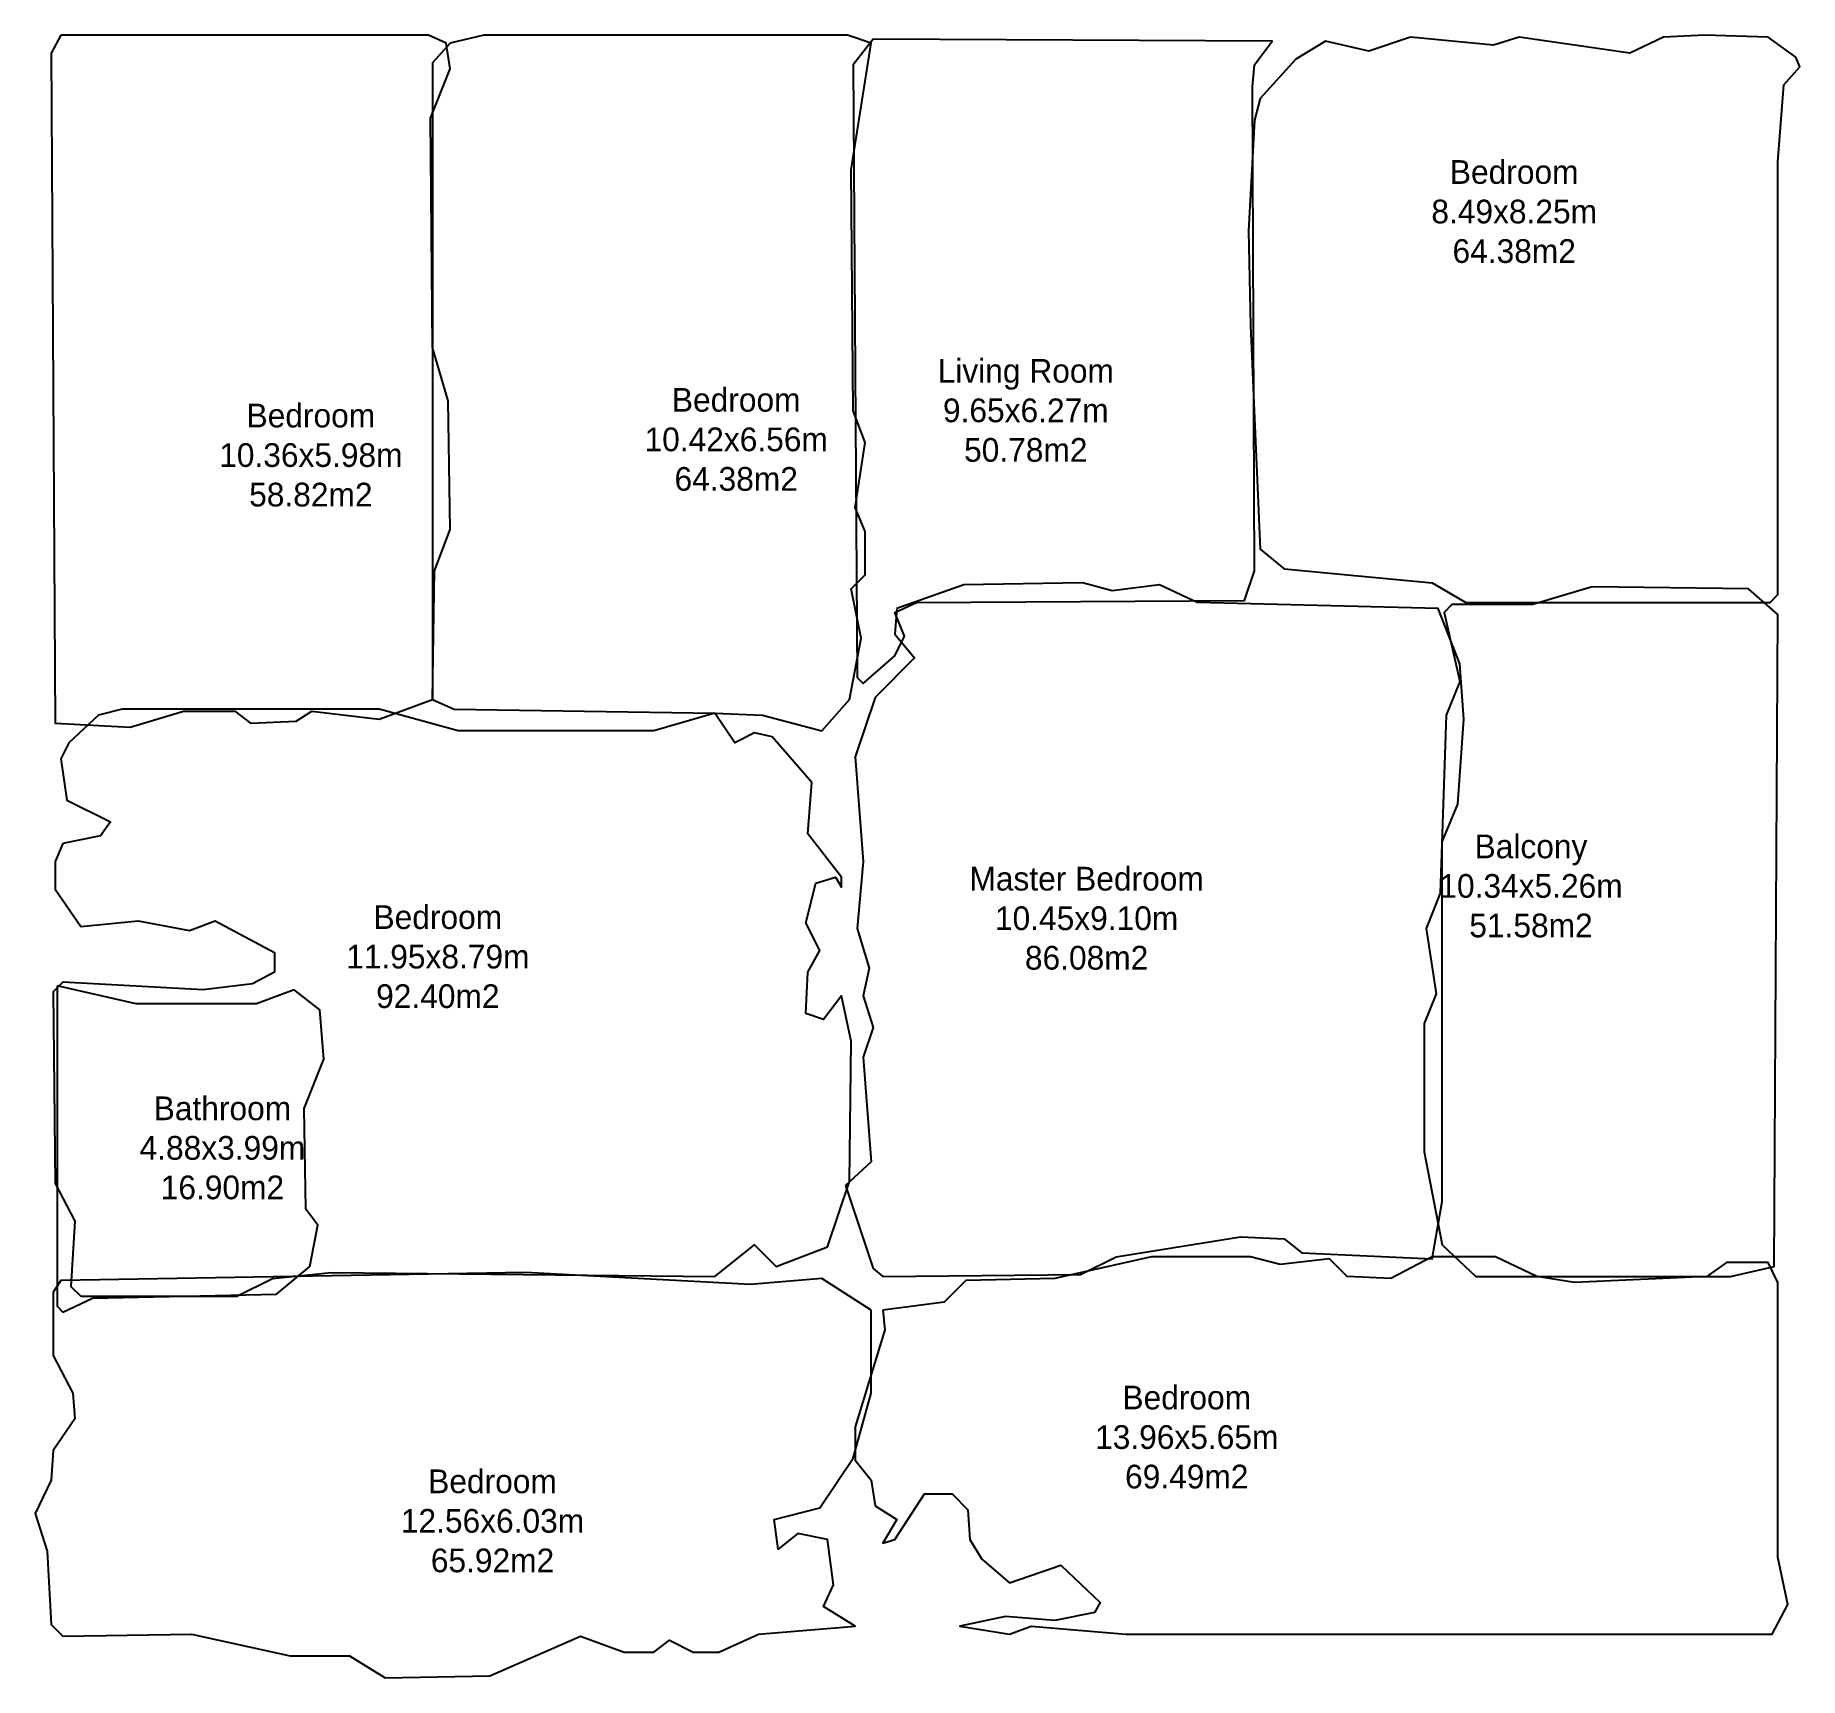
# Model space of a CAD drawing. Header units: metres. Extents: x 66 to 959, y 86 to 917.
import ezdxf

# ---------------------------------------------------------------- set-up
doc = ezdxf.new("R2010")
doc.units = ezdxf.units.M
doc.layers.add('DIMENSIONS', color=7, linetype='Continuous')
doc.layers.add('Living Area', color=1, linetype='Continuous')

msp = doc.modelspace()

# ---------------------------------------------------------------- linework, layer by layer
at = {"layer": 'Living Area'}
for points in [[(79, 917), (74, 908), (76, 569), (114, 567), (141, 575), (167, 575), (175, 569), (198, 570), (206, 575), (240, 571), (267, 581), (268, 646), (276, 667), (275, 732), (267, 759), (266, 875), (276, 900), (274, 913), (265, 917)], [(276, 913), (267, 903), (267, 581), (278, 576), (410, 574), (434, 573), (464, 565), (478, 581), (484, 612), (479, 637), (486, 644), (486, 666), (481, 678), (486, 711), (480, 727), (479, 849), (489, 913), (477, 917), (293, 917)], [(490, 915), (480, 902), (482, 592), (485, 589), (501, 603), (506, 613), (501, 625), (512, 630), (678, 631), (683, 646), (682, 891), (683, 902), (692, 914)], [(957, 906), (943, 916), (911, 917), (890, 916), (873, 908), (817, 916), (804, 912), (762, 916), (741, 909), (719, 914), (704, 905), (686, 885), (683, 874), (680, 818), (681, 770), (686, 657), (698, 647), (773, 640), (790, 630), (944, 630), (948, 634), (948, 853), (951, 892), (959, 901)], [(502, 627), (501, 614), (511, 602), (491, 582), (481, 552), (485, 499), (482, 465), (488, 445), (485, 431), (490, 415), (485, 400), (489, 347), (476, 335), (490, 293), (495, 289), (595, 290), (613, 299), (676, 309), (698, 308), (707, 301), (773, 298), (778, 327), (778, 509), (786, 528), (789, 571), (787, 599), (776, 627), (654, 630), (635, 639), (611, 636), (596, 640), (536, 639)], [(933, 637), (854, 638), (824, 629), (783, 629), (779, 625), (787, 590), (780, 573), (777, 483), (770, 465), (775, 432), (769, 417), (769, 352), (778, 305), (795, 289), (924, 289), (946, 294), (948, 624)], [(83, 559), (79, 551), (82, 530), (104, 519), (99, 512), (80, 508), (76, 499), (76, 485), (89, 466), (118, 469), (144, 464), (157, 469), (187, 453), (187, 443), (176, 437), (151, 434), (80, 438), (75, 433), (76, 336), (86, 317), (84, 284), (89, 279), (168, 279), (186, 288), (216, 291), (410, 289), (430, 305), (441, 294), (467, 304), (478, 337), (479, 408), (474, 431), (465, 419), (456, 422), (457, 443), (463, 454), (456, 468), (461, 488), (471, 491), (474, 486), (474, 491), (457, 513), (459, 539), (439, 562), (430, 564), (420, 559), (410, 574), (379, 565), (280, 565), (240, 576), (110, 576), (98, 573)], [(77, 436), (77, 274), (80, 271), (95, 278), (188, 280), (205, 294), (209, 315), (203, 323), (202, 374), (212, 399), (210, 424), (197, 434), (178, 427), (117, 427)], [(495, 272), (496, 262), (481, 213), (481, 196), (489, 186), (491, 173), (502, 166), (495, 154), (501, 156), (516, 179), (530, 179), (538, 171), (539, 156), (545, 146), (559, 134), (585, 143), (605, 124), (602, 119), (582, 115), (557, 117), (534, 112), (559, 108), (570, 112), (618, 108), (945, 108), (953, 123), (948, 147), (948, 286), (943, 296), (922, 296), (912, 289), (845, 286), (826, 289), (805, 299), (773, 299), (752, 288), (730, 289), (721, 298), (696, 295), (681, 299), (631, 299), (582, 288), (537, 287), (526, 276)], [(489, 272), (464, 288), (428, 285), (314, 291), (79, 287), (75, 281), (75, 249), (85, 230), (86, 217), (75, 201), (74, 186), (66, 169), (72, 150), (74, 113), (80, 107), (145, 108), (195, 97), (225, 97), (243, 86), (296, 87), (342, 107), (364, 99), (379, 99), (387, 105), (399, 99), (412, 99), (432, 108), (481, 112), (465, 122), (470, 133), (467, 156), (452, 159), (442, 151), (440, 166), (463, 172), (480, 197), (489, 230)]]:
    msp.add_lwpolyline(points, close=True, dxfattribs=at)

# ---------------------------------------------------------------- texts
at = {"layer": 'DIMENSIONS', "char_height": 12, "attachment_point": 5}
for s, insert in [('Bedroom\\P8.49x8.25m\\P64.38m2', (814.5, 827.75)), ('Living Room\\P9.65x6.27m\\P50.78m2', (567.31, 727.15)), ('Bedroom\\P10.42x6.56m\\P64.38m2', (420.74, 712.47)), ('Bedroom\\P10.36x5.98m\\P58.82m2', (205.47, 704.53)), ('Balcony\\P10.34x5.26m\\P51.58m2', (823, 486.53)), ('Master Bedroom\\P10.45x9.10m\\P86.08m2', (598.09, 470.19)), ('Bedroom\\P11.95x8.79m\\P92.40m2', (269.73, 450.75)), ('Bathroom\\P4.88x3.99m\\P16.90m2', (160.71, 354)), ('Bedroom\\P13.96x5.65m\\P69.49m2', (648.77, 207.68)), ('Bedroom\\P12.56x6.03m\\P65.92m2', (297.41, 165.27))]:
    msp.add_mtext(s, dxfattribs=dict(at, insert=insert))

doc.saveas('drawing.dxf')
